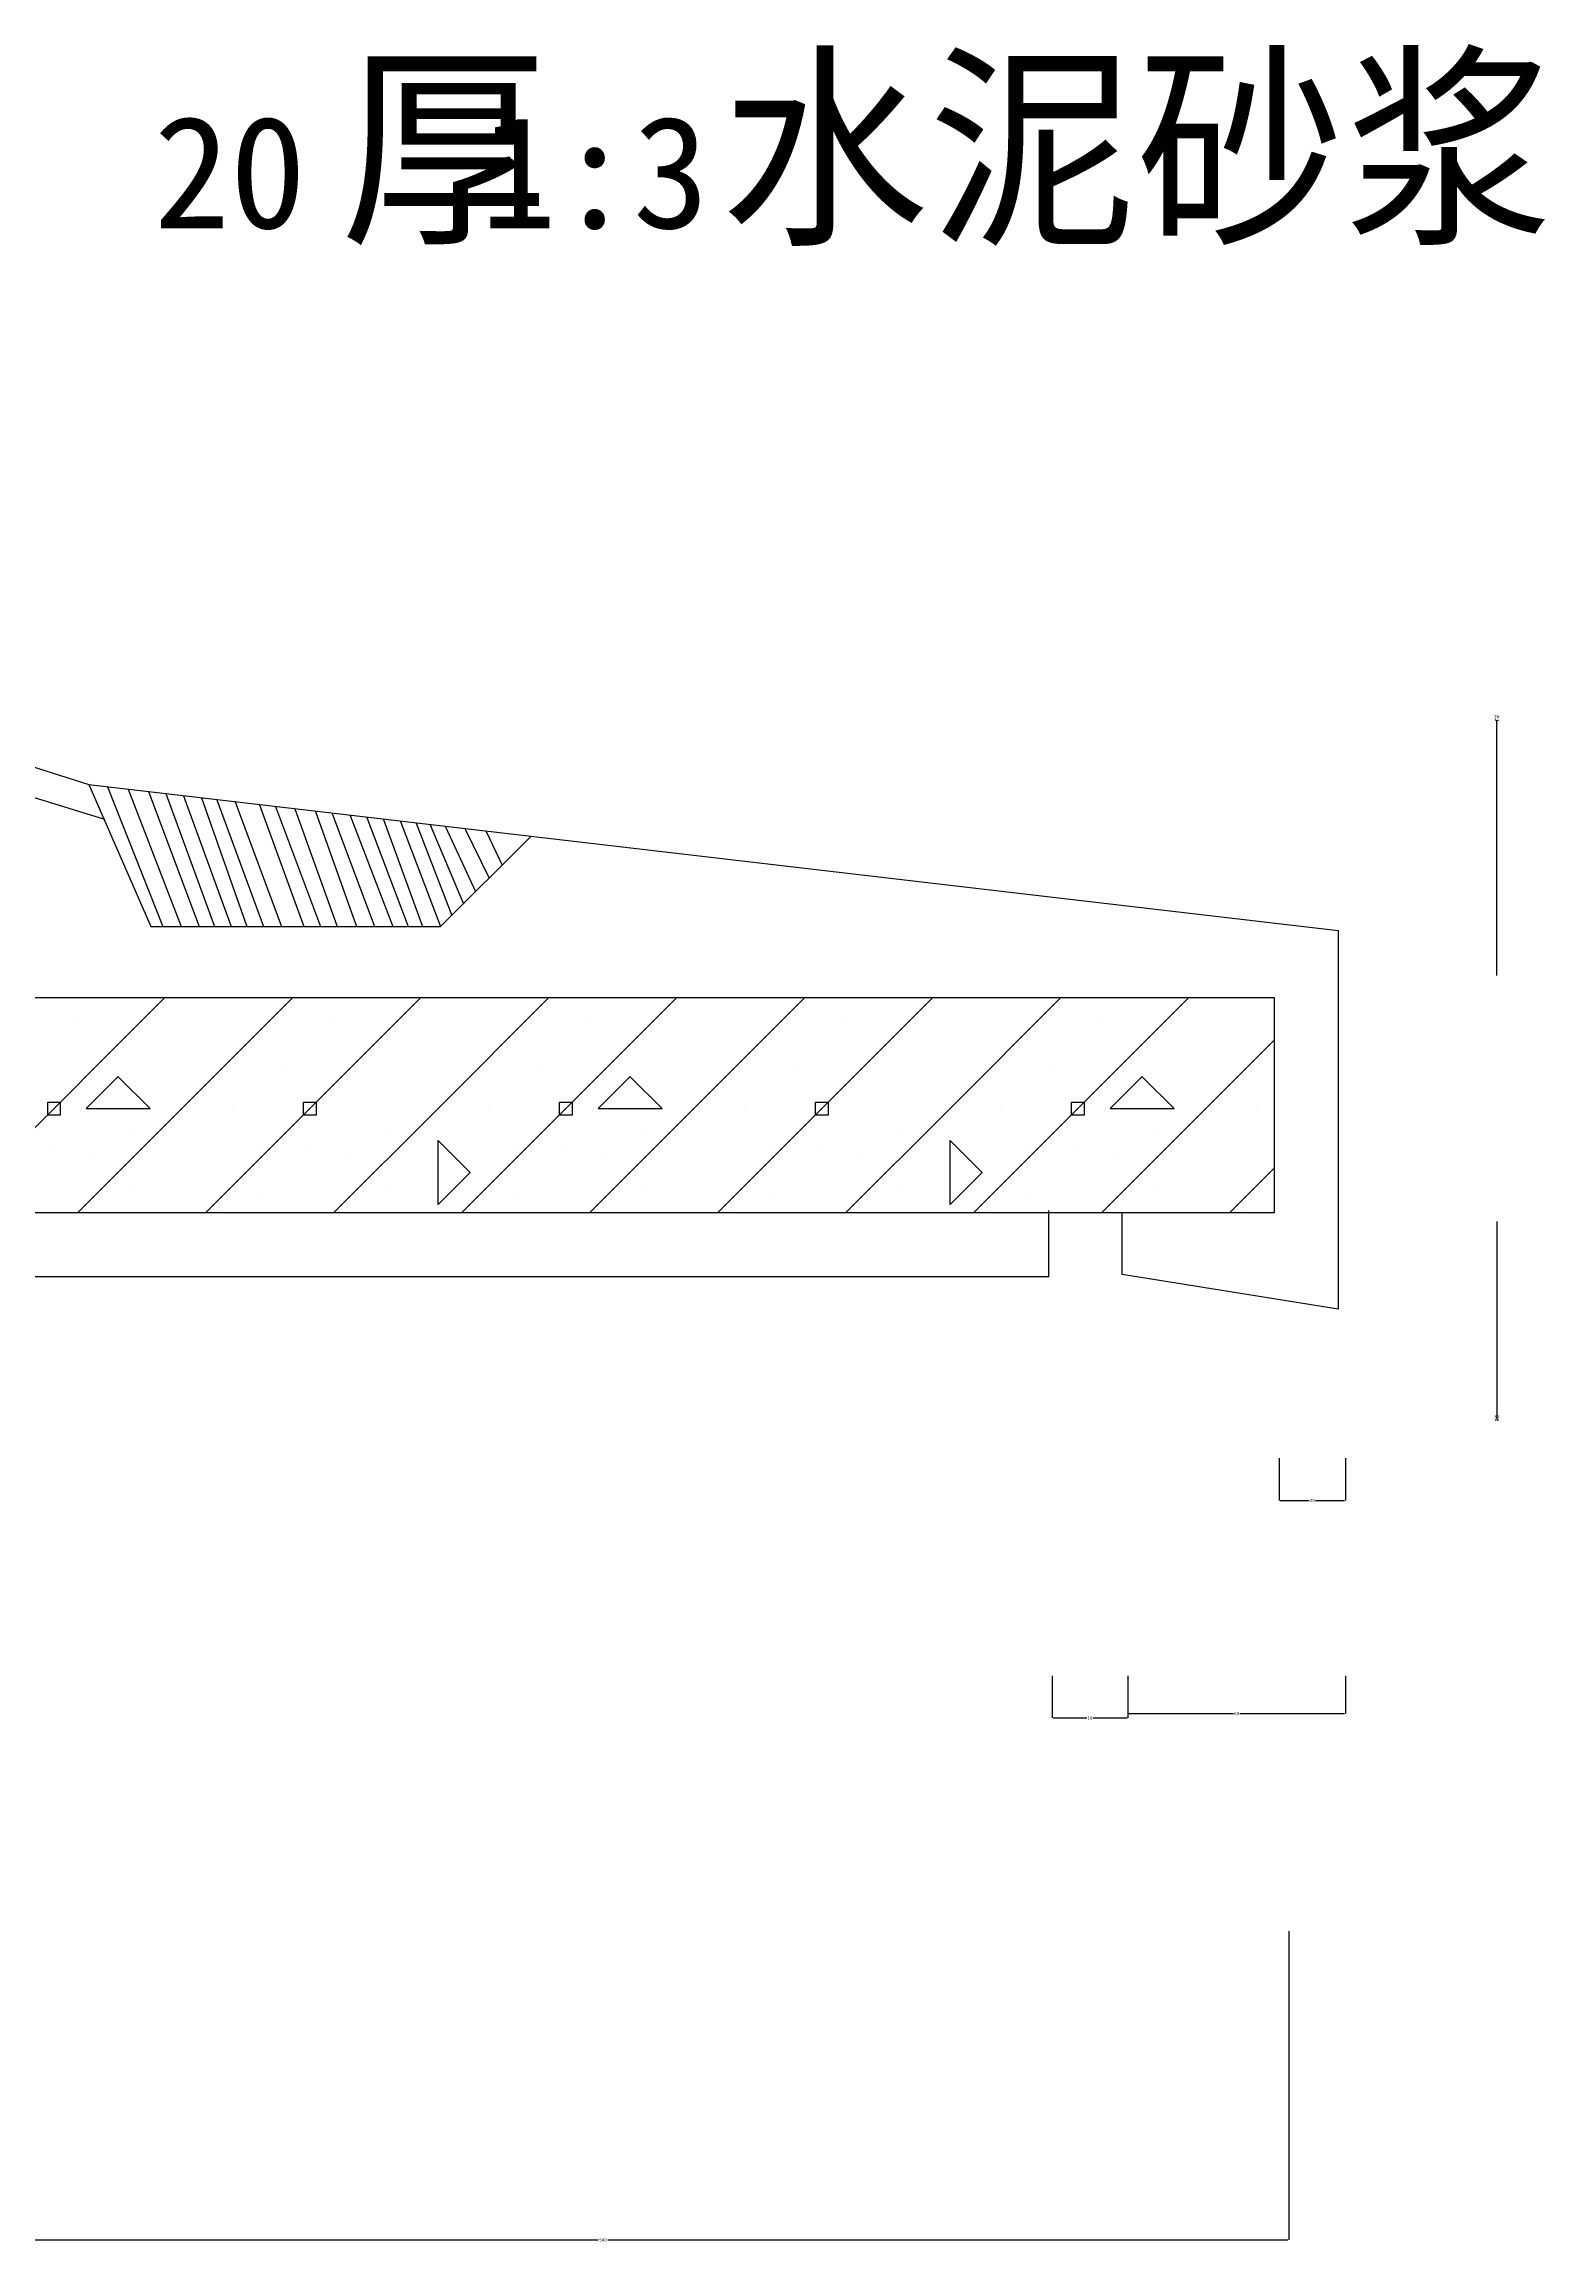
# Model space of a CAD drawing. Header units: metres. Extents: x 18736 to 19712, y 9330 to 10168.
# Drawn here: x 19243 to 19712, y 9482 to 10168 of the extents above; entities that cross this region are included whole.
import ezdxf

# ---------------------------------------------------------------- set-up
doc = ezdxf.new("R2010")
doc.units = ezdxf.units.M
doc.layers.add('DIM', color=3, linetype='Continuous')
doc.layers.add('PUB_TEXT', color=7, linetype='Continuous')
doc.dimstyles.get("Standard").update_dxf_attribs({"dimtxt": 2.5, "dimasz": 2.5, "dimexe": 1.25, "dimexo": 0.625, "dimtad": 1, "dimcen": 2.5, "dimazin": 3, "dimtfac": 1, "dimtmove": 0, "dimatfit": 3})

# ---------------------------------------------------------------- blocks, each defined once
blk = doc.blocks.new('*D1')
for p, q in [((19203.32, 9578.75), (19203.32, 9482.29)), ((19631.9, 9578.75), (19631.9, 9482.29)), ((19203.57, 9482.29), (19416.11, 9482.29)), ((19419.11, 9482.29), (19631.65, 9482.29))]:
    blk.add_line(p, q)
at = {"layer": 'Defpoints'}
for p in [(19203.32, 9578.75), (19631.9, 9578.75), (19203.32, 9482.29)]:
    blk.add_point(p, dxfattribs=at)
at = {"layer": 'DIM', "insert": (19417.61, 9482.29), "char_height": 1, "attachment_point": 5}
blk.add_mtext('500', dxfattribs=at)
blk = doc.blocks.new('*D2')
for p, q in [((19558, 9658.56), (19558, 9645.36)), ((19581.65, 9658.56), (19581.65, 9645.36)), ((19558.25, 9645.36), (19568.825, 9645.36)), ((19570.825, 9645.36), (19581.4, 9645.36))]:
    blk.add_line(p, q)
at = {"layer": 'Defpoints'}
for p in [(19558, 9658.56), (19581.65, 9658.56), (19558, 9645.36)]:
    blk.add_point(p, dxfattribs=at)
at = {"layer": 'DIM', "insert": (19569.825, 9645.36), "char_height": 1, "attachment_point": 5}
blk.add_mtext('10', dxfattribs=at)
blk = doc.blocks.new('*D3')
for p, q in [((19628.94, 9726.54), (19628.94, 9713.33)), ((19649.63, 9726.54), (19649.63, 9713.33)), ((19629.19, 9713.33), (19638.285, 9713.33)), ((19640.285, 9713.33), (19649.38, 9713.33))]:
    blk.add_line(p, q)
at = {"layer": 'Defpoints'}
for p in [(19628.94, 9726.54), (19649.63, 9726.54), (19628.94, 9713.33)]:
    blk.add_point(p, dxfattribs=at)
at = {"layer": 'DIM', "insert": (19639.285, 9713.33), "char_height": 1, "attachment_point": 5}
blk.add_mtext('20', dxfattribs=at)
blk = doc.blocks.new('*D4')
for p, q in [((19581.65, 9658.56), (19581.65, 9646.73)), ((19649.63, 9658.56), (19649.63, 9646.73)), ((19581.9, 9646.73), (19614.64, 9646.73)), ((19616.64, 9646.73), (19649.38, 9646.73))]:
    blk.add_line(p, q)
at = {"layer": 'Defpoints'}
for p in [(19581.65, 9658.56), (19649.63, 9658.56), (19581.65, 9646.73)]:
    blk.add_point(p, dxfattribs=at)
at = {"layer": 'DIM', "insert": (19615.64, 9646.73), "char_height": 1, "attachment_point": 5}
blk.add_mtext('60', dxfattribs=at)
blk = doc.blocks.new('*D5')
for p, q in [((19696.92, 9800.43), (19696.92, 9738.36)), ((19696.92, 9773.83), (19696.92, 9738.36)), ((19696.67, 9738.36), (19696.42, 9738.36)), ((19696.92, 9738.36), (19696.92, 9738.36)), ((19697.17, 9738.36), (19697.42, 9738.36))]:
    blk.add_line(p, q)
at = {"layer": 'Defpoints'}
for p in [(19696.92, 9800.43), (19696.92, 9773.83), (19696.92, 9738.36)]:
    blk.add_point(p, dxfattribs=at)
at = {"layer": 'DIM', "insert": (19696.92, 9739.485), "char_height": 1, "attachment_point": 5}
blk.add_mtext('30', dxfattribs=at)
blk = doc.blocks.new('*D6')
for p, q in [((19696.67, 9957.07), (19696.42, 9957.07)), ((19696.92, 9877.27), (19696.92, 9957.07)), ((19696.92, 9892.05), (19696.92, 9957.07)), ((19696.92, 9957.07), (19696.92, 9957.07)), ((19697.17, 9957.07), (19697.42, 9957.07))]:
    blk.add_line(p, q)
at = {"layer": 'Defpoints'}
for p in [(19696.92, 9957.07), (19696.92, 9892.05), (19696.92, 9877.27)]:
    blk.add_point(p, dxfattribs=at)
at = {"layer": 'DIM', "insert": (19696.92, 9958.195), "char_height": 1, "attachment_point": 5}
blk.add_mtext('20', dxfattribs=at)

msp = doc.modelspace()

# ---------------------------------------------------------------- linework, layer by layer
for p, q in [((19129.73, 9966.92), (19261.84, 9926.1)), ((19647.4, 9891.39), (19647.4, 9803.12)), ((19213.42, 9803.12), (19280.71, 9870.4)), ((19253.42, 9803.12), (19320.71, 9870.4)), ((19293.42, 9803.12), (19360.71, 9870.4)), ((19366.07, 9835.76), (19400.71, 9870.4)), ((19373.42, 9803.12), (19440.71, 9870.4)), ((19413.42, 9803.12), (19480.71, 9870.4)), ((19453.42, 9803.12), (19520.71, 9870.4)), ((19526.07, 9835.76), (19560.71, 9870.4)), ((19533.42, 9803.12), (19600.71, 9870.4)), ((19254.07, 9863.76), (19254.07, 9863.76)), ((19334.07, 9863.76), (19334.07, 9863.76)), ((19414.07, 9863.76), (19414.07, 9863.76)), ((19494.07, 9863.76), (19494.07, 9863.76)), ((19574.07, 9863.76), (19574.07, 9863.76)), ((19573.42, 9803.12), (19627.4, 9857.09)), ((19318.07, 9847.76), (19318.07, 9847.76)), ((19398.07, 9847.76), (19398.07, 9847.76)), ((19478.07, 9847.76), (19478.07, 9847.76)), ((19558.07, 9847.76), (19558.07, 9847.76)), ((19256.07, 9835.76), (19266.11, 9845.8)), ((19276.07, 9835.76), (19266.03, 9845.8)), ((19416.07, 9835.76), (19426.11, 9845.8)), ((19436.07, 9835.76), (19426.03, 9845.8)), ((19576.07, 9835.76), (19586.11, 9845.8)), ((19596.07, 9835.76), (19586.03, 9845.8)), ((19244.07, 9837.76), (19248.07, 9837.76)), ((19244.07, 9833.76), (19244.07, 9837.76)), ((19244.07, 9833.76), (19248.07, 9833.76)), ((19248.07, 9833.76), (19248.07, 9837.76)), ((19256.07, 9835.76), (19276.07, 9835.76)), ((19302.07, 9835.76), (19302.07, 9835.76)), ((19324.07, 9837.76), (19328.07, 9837.76)), ((19324.07, 9833.76), (19324.07, 9837.76)), ((19324.07, 9833.76), (19328.07, 9833.76)), ((19328.07, 9833.76), (19328.07, 9837.76)), ((19333.42, 9803.12), (19366.07, 9835.76)), ((19366.07, 9835.76), (19366.07, 9835.76)), ((19382.07, 9835.76), (19382.07, 9835.76)), ((19404.07, 9837.76), (19408.07, 9837.76)), ((19404.07, 9833.76), (19404.07, 9837.76)), ((19404.07, 9833.76), (19408.07, 9833.76)), ((19408.07, 9833.76), (19408.07, 9837.76)), ((19416.07, 9835.76), (19436.07, 9835.76)), ((19462.07, 9835.76), (19462.07, 9835.76)), ((19484.07, 9837.76), (19488.07, 9837.76)), ((19484.07, 9833.76), (19484.07, 9837.76)), ((19484.07, 9833.76), (19488.07, 9833.76)), ((19488.07, 9833.76), (19488.07, 9837.76)), ((19493.42, 9803.12), (19526.07, 9835.76)), ((19526.07, 9835.76), (19526.07, 9835.76)), ((19542.07, 9835.76), (19542.07, 9835.76)), ((19564.07, 9837.76), (19568.07, 9837.76)), ((19564.07, 9833.76), (19564.07, 9837.76)), ((19564.07, 9833.76), (19568.07, 9833.76)), ((19568.07, 9833.76), (19568.07, 9837.76)), ((19576.07, 9835.76), (19596.07, 9835.76)), ((19622.07, 9835.76), (19622.07, 9835.76)), ((19270.07, 9827.76), (19270.07, 9827.76)), ((19350.07, 9827.76), (19350.07, 9827.76)), ((19430.07, 9827.76), (19430.07, 9827.76)), ((19510.07, 9827.76), (19510.07, 9827.76)), ((19590.07, 9827.76), (19590.07, 9827.76)), ((19246.07, 9823.76), (19246.07, 9823.76)), ((19310.07, 9823.76), (19310.07, 9823.76)), ((19326.07, 9823.76), (19326.07, 9823.76)), ((19366.07, 9825.76), (19376.11, 9815.72)), ((19366.07, 9805.76), (19366.07, 9825.76)), ((19390.07, 9823.76), (19390.07, 9823.76)), ((19406.07, 9823.76), (19406.07, 9823.76)), ((19470.07, 9823.76), (19470.07, 9823.76)), ((19486.07, 9823.76), (19486.07, 9823.76)), ((19526.07, 9825.76), (19536.11, 9815.72)), ((19526.07, 9805.76), (19526.07, 9825.76)), ((19550.07, 9823.76), (19550.07, 9823.76)), ((19566.07, 9823.76), (19566.07, 9823.76)), ((19258.07, 9819.76), (19258.07, 9819.76)), ((19338.07, 9819.76), (19338.07, 9819.76)), ((19366.07, 9805.76), (19376.11, 9815.8)), ((19418.07, 9819.76), (19418.07, 9819.76)), ((19498.07, 9819.76), (19498.07, 9819.76)), ((19526.07, 9805.76), (19536.11, 9815.8)), ((19578.07, 9819.76), (19578.07, 9819.76)), ((19613.42, 9803.12), (19627.4, 9817.09)), ((19270.07, 9811.76), (19270.07, 9811.76)), ((19310.07, 9807.76), (19310.07, 9807.76)), ((19350.07, 9811.76), (19350.07, 9811.76)), ((19390.07, 9807.76), (19390.07, 9807.76)), ((19430.07, 9811.76), (19430.07, 9811.76)), ((19470.07, 9807.76), (19470.07, 9807.76)), ((19510.07, 9811.76), (19510.07, 9811.76)), ((19550.07, 9807.76), (19550.07, 9807.76)), ((19590.07, 9811.76), (19590.07, 9811.76)), ((19298.07, 9803.76), (19298.07, 9803.76)), ((19378.07, 9803.76), (19378.07, 9803.76)), ((19458.07, 9803.76), (19458.07, 9803.76)), ((19538.07, 9803.76), (19538.07, 9803.76)), ((19556.92, 9783.12), (19556.92, 9803.87)), ((19579.9, 9783.89), (19579.9, 9803.05)), ((19618.07, 9803.76), (19618.07, 9803.76)), ((19647.4, 9803.12), (19647.4, 9773.12)), ((19556.92, 9783.12), (19214.61, 9783.12)), ((19647.4, 9773.12), (19579.9, 9783.89))]:
    msp.add_line(p, q)
for points in [[(18772.26, 10006.33), (19129.8, 9977.42), (19256.97, 9936.96), (19276.29, 9892.61), (19366.88, 9892.61), (19394.92, 9920.65)], [(19256.97, 9936.96), (19647.4, 9891.39)], [(19262.75, 9936.27), (19280.1, 9892.61)], [(19269.18, 9935.51), (19285.74, 9892.61)], [(19275.62, 9934.75), (19291.38, 9892.61)], [(19280.95, 9934.12), (19296.24, 9892.61)], [(19286.56, 9933.46), (19301.46, 9892.61)], [(19292.19, 9932.79), (19306.32, 9892.61)], [(19296.97, 9932.23), (19311.54, 9892.61)], [(19302.62, 9931.56), (19317.18, 9892.61)], [(19310.3, 9930.65), (19324.09, 9892.61)], [(19315.32, 9930.06), (19329.31, 9892.61)], [(19321.35, 9929.35), (19334.52, 9892.61)], [(19327.73, 9928.59), (19340.59, 9892.61)], [(19332.99, 9927.97), (19346.23, 9892.61)], [(19338.6, 9927.31), (19351.94, 9892.61)], [(19343.84, 9926.69), (19356.73, 9892.61)], [(19348.97, 9926.08), (19361.17, 9892.61)], [(19354.34, 9925.45), (19366.81, 9892.61)], [(19359.19, 9924.87), (19370.34, 9896.07)], [(19363.59, 9924.35), (19373.97, 9899.7)], [(19368.38, 9923.79), (19377.81, 9903.54)], [(19374.5, 9923.06), (19382.04, 9907.77)], [(19381.14, 9922.28), (19386.06, 9911.79)], [(19043.1, 9870.4), (19627.4, 9870.4), (19627.4, 9803.12), (19200.19, 9803.12)]]:
    msp.add_lwpolyline(points)

# ---------------------------------------------------------------- texts
at = {"layer": 'PUB_TEXT'}
for s, height, p in [('厚', 50, (19335.5, 10110.77)), ('水泥砂浆', 50, (19454.36, 10110.77)), ('20', 35, (19277.21, 10110.77)), ('1:3', 35, (19379.31, 10110.77))]:
    msp.add_text(s, height=height, dxfattribs=at).set_placement(p)

# ---------------------------------------------------------------- dimensions: what is measured, and where the dimension line sits
at = {"layer": 'DIM'}
for base, p1, p2, text, picture, middle in [((19696.92, 9957.07), (19696.92, 9877.27), (19696.92, 9892.05), '20', '*D6', (19696.92, 9958.195)), ((19696.92, 9738.36), (19696.92, 9773.83), (19696.92, 9800.43), '30', '*D5', (19696.92, 9739.485)), ((19628.94, 9713.33), (19628.94, 9726.54), (19649.63, 9726.54), '20', '*D3', (19639.285, 9713.33)), ((19558, 9645.36), (19558, 9658.56), (19581.65, 9658.56), '10', '*D2', (19569.825, 9645.36)), ((19581.65, 9646.73), (19581.65, 9658.56), (19649.63, 9658.56), '60', '*D4', (19615.64, 9646.73)), ((19203.32, 9482.29), (19203.32, 9578.75), (19631.9, 9578.75), '500', '*D1', (19417.61, 9482.29))]:
    dim = msp.add_linear_dim(base=base, p1=p1, p2=p2, text=text, dimstyle='Standard', dxfattribs=at)
    dim.commit()
    dim.dimension.update_dxf_attribs({"geometry": picture, "text_midpoint": middle})

doc.saveas('drawing.dxf')
